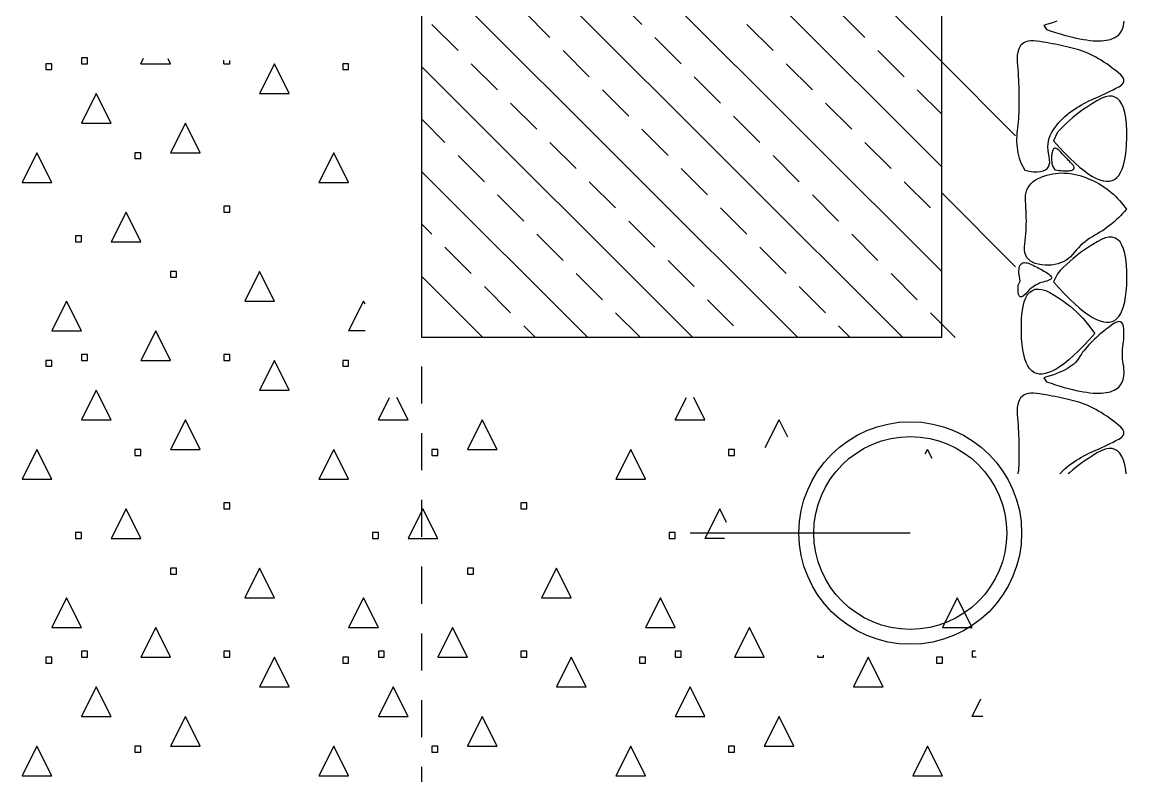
# Model space of a CAD drawing. Header units: metres. Extents: x -220 to 294, y -29 to 18.
# Drawn here: x 233.427 to 237.149, y 3.497 to 6.038 of the extents above; entities that cross this region are included whole.
import ezdxf

# ---------------------------------------------------------------- set-up
doc = ezdxf.new("R2010")
doc.units = ezdxf.units.M
doc.header["$MEASUREMENT"] = 0
doc.linetypes.add('DASHED4', pattern=[0.1875, 0.125, -0.0625])
for name, color, linetype in [('Cizgi', 7, 'Continuous'), ('Rota', 7, 'Continuous'), ('Tarama', 7, 'Continuous'), ('Yay', 7, 'Continuous'), ('Yerlestirilmis_Nesne', 7, 'Continuous')]:
    doc.layers.add(name, color=color, linetype=linetype)

msp = doc.modelspace()

# ---------------------------------------------------------------- linework, layer by layer
at = {"layer": 'Cizgi', "color": 73, "linetype": 'DASHED4', "lineweight": -3}
msp.add_line((234.7738, -7.3977), (234.7738, 8.8523), dxfattribs=at)
at = {"layer": 'Rota', "color": 7, "linetype": 'Continuous', "lineweight": -3}
for p, q in [((234.7738, 4.9742), (234.7738, 15.0424)), ((236.5238, 6.2242), (236.5238, 4.9742)), ((236.5238, 4.9742), (234.7738, 4.9742))]:
    msp.add_line(p, q, dxfattribs=at)
at = {"layer": 'Tarama', "color": 58, "linetype": 'Continuous', "lineweight": -3}
for p, q in [((236.5238, 5.9048), (234.7738, 7.6548)), ((236.5238, 5.5513), (234.7738, 7.3013)), ((236.5238, 5.1977), (234.7738, 6.9477)), ((236.3937, 4.9742), (234.7738, 6.5942)), ((236.0402, 4.9742), (234.7738, 6.2406)), ((235.5148, 6.03), (235.4264, 6.1184)), ((235.2054, 5.9858), (235.117, 6.0742)), ((236.2661, 5.9858), (236.1777, 6.0742)), ((234.896, 5.9416), (234.8076, 6.03)), ((235.9567, 5.9416), (235.8683, 6.03)), ((235.6473, 5.8974), (235.5589, 5.9858)), ((235.338, 5.8532), (235.2496, 5.9416)), ((236.3986, 5.8532), (236.3102, 5.9416)), ((235.6866, 4.9742), (234.7738, 5.8871)), ((235.0286, 5.809), (234.9402, 5.8974)), ((236.0893, 5.809), (236.0009, 5.8974)), ((236.7738, 5.6548), (236.5238, 5.9048)), ((235.7799, 5.7648), (235.6915, 5.8532)), ((235.4706, 5.7206), (235.3822, 5.809)), ((236.5238, 5.728), (236.4428, 5.809)), ((235.1612, 5.6765), (235.0728, 5.7648)), ((236.2219, 5.6765), (236.1335, 5.7648)), ((234.8518, 5.6323), (234.7738, 5.7103)), ((235.9125, 5.6323), (235.8241, 5.7206)), ((235.6031, 5.5881), (235.5148, 5.6765)), ((235.2938, 5.5439), (235.2054, 5.6323)), ((236.3544, 5.5439), (236.2661, 5.6323)), ((234.9844, 5.4997), (234.896, 5.5881)), ((236.0451, 5.4997), (235.9567, 5.5881)), ((235.3331, 4.9742), (234.7738, 5.5335)), ((235.7357, 5.4555), (235.6473, 5.5439)), ((235.4264, 5.4113), (235.338, 5.4997)), ((236.487, 5.4113), (236.3986, 5.4997)), ((235.117, 5.3671), (235.0286, 5.4555)), ((236.1777, 5.3671), (236.0893, 5.4555)), ((236.7738, 5.2129), (236.5238, 5.4629)), ((235.8683, 5.3229), (235.7799, 5.4113)), ((235.5589, 5.2787), (235.4706, 5.3671)), ((234.8076, 5.3229), (234.7738, 5.3567)), ((235.2496, 5.2345), (235.1612, 5.3229)), ((236.3102, 5.2345), (236.2219, 5.3229)), ((234.9402, 5.1903), (234.8518, 5.2787)), ((236.0009, 5.1903), (235.9125, 5.2787)), ((235.6915, 5.1461), (235.6031, 5.2345)), ((234.9795, 4.9742), (234.7738, 5.1799)), ((235.3822, 5.1019), (235.2938, 5.1903)), ((236.4428, 5.1019), (236.3544, 5.1903)), ((235.0728, 5.0577), (234.9844, 5.1461)), ((236.1335, 5.0577), (236.0451, 5.1461)), ((235.8241, 5.0135), (235.7357, 5.1019)), ((235.5099, 4.9742), (235.4264, 5.0577)), ((236.5238, 5.0209), (236.487, 5.0577)), ((235.1563, 4.9742), (235.117, 5.0135)), ((236.217, 4.9742), (236.1777, 5.0135)), ((236.5705, 4.9742), (236.5238, 5.0209))]:
    msp.add_line(p, q, dxfattribs=at)
at = {"layer": 'Tarama', "color": 36, "linetype": 'Continuous', "lineweight": -3}
for p, q in [((236.8781, 6.0292), (236.8693, 6.0256)), ((236.8902, 6.0328), (236.8781, 6.0292)), ((236.9017, 6.0366), (236.8902, 6.0328)), ((236.9125, 6.0406), (236.9017, 6.0366)), ((237.1378, 6.0265), (237.1388, 6.0332)), ((237.1388, 6.0332), (237.1394, 6.0403)), ((236.8693, 6.0256), (236.8775, 6.013)), ((236.8775, 6.013), (236.8933, 6.0076)), ((236.8933, 6.0076), (236.9086, 6.0026)), ((236.9086, 6.0026), (236.9235, 5.998)), ((236.9235, 5.998), (236.9378, 5.9939)), ((236.9378, 5.9939), (236.9517, 5.9901)), ((237.1167, 5.991), (237.1212, 5.9948)), ((237.1212, 5.9948), (237.1252, 5.9991)), ((237.1252, 5.9991), (237.1287, 6.0038)), ((237.1287, 6.0038), (237.1317, 6.0089)), ((237.1317, 6.0089), (237.1342, 6.0144)), ((237.1342, 6.0144), (237.1363, 6.0202)), ((237.1363, 6.0202), (237.1378, 6.0265)), ((236.7906, 5.9582), (236.7865, 5.9518)), ((236.7957, 5.9635), (236.7906, 5.9582)), ((236.8016, 5.9677), (236.7957, 5.9635)), ((236.8085, 5.9709), (236.8016, 5.9677)), ((236.8162, 5.9731), (236.8085, 5.9709)), ((236.8249, 5.9742), (236.8162, 5.9731)), ((236.8345, 5.9742), (236.8249, 5.9742)), ((236.8449, 5.9732), (236.8345, 5.9742)), ((236.8557, 5.9717), (236.8449, 5.9732)), ((236.8664, 5.9701), (236.8557, 5.9717)), ((236.8769, 5.9684), (236.8664, 5.9701)), ((236.8872, 5.9667), (236.8769, 5.9684)), ((236.8974, 5.9648), (236.8872, 5.9667)), ((236.9074, 5.9629), (236.8974, 5.9648)), ((236.9173, 5.961), (236.9074, 5.9629)), ((236.927, 5.9589), (236.9173, 5.961)), ((236.9366, 5.9568), (236.927, 5.9589)), ((236.946, 5.9546), (236.9366, 5.9568)), ((236.9552, 5.9523), (236.946, 5.9546)), ((236.9517, 5.9901), (236.965, 5.9867)), ((236.965, 5.9867), (236.9779, 5.9838)), ((236.9779, 5.9838), (236.9903, 5.9812)), ((236.9903, 5.9812), (237.0022, 5.979)), ((237.0022, 5.979), (237.0135, 5.9773)), ((237.0135, 5.9773), (237.0244, 5.9759)), ((237.0244, 5.9759), (237.0348, 5.975)), ((237.0348, 5.975), (237.0448, 5.9744)), ((237.0448, 5.9744), (237.0542, 5.9742)), ((237.0542, 5.9742), (237.0631, 5.9745)), ((237.0631, 5.9745), (237.0715, 5.9751)), ((237.0715, 5.9751), (237.0795, 5.9762)), ((237.0795, 5.9762), (237.0869, 5.9777)), ((237.0869, 5.9777), (237.0939, 5.9795)), ((237.0939, 5.9795), (237.1003, 5.9818)), ((237.1003, 5.9818), (237.1063, 5.9844)), ((237.1063, 5.9844), (237.1118, 5.9875)), ((237.1118, 5.9875), (237.1167, 5.991)), ((236.7795, 5.9264), (236.7789, 5.9158)), ((236.7809, 5.9359), (236.7795, 5.9264)), ((236.7832, 5.9444), (236.7809, 5.9359)), ((236.7865, 5.9518), (236.7832, 5.9444)), ((236.9643, 5.95), (236.9552, 5.9523)), ((236.9732, 5.9475), (236.9643, 5.95)), ((236.982, 5.945), (236.9732, 5.9475)), ((236.9906, 5.9425), (236.982, 5.945)), ((236.9993, 5.9396), (236.9906, 5.9425)), ((237.008, 5.9363), (236.9993, 5.9396)), ((237.0168, 5.9326), (237.008, 5.9363)), ((237.0257, 5.9286), (237.0168, 5.9326)), ((237.0347, 5.9242), (237.0257, 5.9286)), ((237.0437, 5.9194), (237.0347, 5.9242)), ((237.0529, 5.9143), (237.0437, 5.9194)), ((236.7789, 5.9158), (236.7793, 5.9042)), ((236.7793, 5.9042), (236.7803, 5.8918)), ((236.7803, 5.8918), (236.7813, 5.8795)), ((237.0621, 5.9088), (237.0529, 5.9143)), ((237.0714, 5.9029), (237.0621, 5.9088)), ((237.0807, 5.8966), (237.0714, 5.9029)), ((237.0902, 5.8899), (237.0807, 5.8966)), ((237.0997, 5.8829), (237.0902, 5.8899)), ((237.1093, 5.8755), (237.0997, 5.8829)), ((236.7813, 5.8795), (236.7822, 5.8674)), ((236.7822, 5.8674), (236.7829, 5.8553)), ((236.7829, 5.8553), (236.7836, 5.8435)), ((236.7836, 5.8435), (236.7841, 5.8317)), ((237.119, 5.8677), (237.1093, 5.8755)), ((237.1283, 5.8597), (237.119, 5.8677)), ((237.1348, 5.852), (237.1283, 5.8597)), ((237.1383, 5.8447), (237.1348, 5.852)), ((237.1387, 5.8379), (237.1383, 5.8447)), ((236.7841, 5.8317), (236.7846, 5.8201)), ((236.7846, 5.8201), (236.7849, 5.8086)), ((236.7849, 5.8086), (236.7851, 5.7973)), ((237.0927, 5.8044), (237.1022, 5.8093)), ((237.1022, 5.8093), (237.112, 5.8144)), ((237.112, 5.8144), (237.1219, 5.8197)), ((237.1219, 5.8197), (237.1305, 5.8254)), ((237.1305, 5.8254), (237.1361, 5.8314)), ((237.1361, 5.8314), (237.1387, 5.8379)), ((236.7851, 5.7973), (236.7853, 5.7861)), ((236.7853, 5.775), (236.7852, 5.7641)), ((236.7853, 5.7861), (236.7853, 5.775)), ((237.0126, 5.7676), (237.0211, 5.7719)), ((237.0211, 5.7719), (237.0297, 5.776)), ((237.0297, 5.776), (237.0383, 5.7799)), ((237.048, 5.7728), (237.0332, 5.7638)), ((237.0383, 5.7799), (237.047, 5.7836)), ((237.047, 5.7836), (237.0559, 5.7873)), ((237.0623, 5.7803), (237.048, 5.7728)), ((237.0559, 5.7873), (237.0648, 5.7912)), ((237.0756, 5.7853), (237.0623, 5.7803)), ((237.0648, 5.7912), (237.074, 5.7954)), ((237.074, 5.7954), (237.0832, 5.7998)), ((237.0877, 5.7877), (237.0756, 5.7853)), ((237.0832, 5.7998), (237.0927, 5.8044)), ((237.0987, 5.7876), (237.0877, 5.7877)), ((237.1086, 5.7849), (237.0987, 5.7876)), ((237.1175, 5.7796), (237.1086, 5.7849)), ((237.1252, 5.7718), (237.1175, 5.7796)), ((237.1318, 5.7615), (237.1252, 5.7718)), ((236.7843, 5.7322), (236.7838, 5.7218)), ((236.7847, 5.7427), (236.7843, 5.7322)), ((236.785, 5.7533), (236.7847, 5.7427)), ((236.7852, 5.7641), (236.785, 5.7533)), ((236.9469, 5.7254), (236.9546, 5.7316)), ((236.9546, 5.7316), (236.9626, 5.7374)), ((236.9626, 5.7374), (236.9708, 5.743)), ((236.9708, 5.743), (236.9791, 5.7483)), ((236.9791, 5.7483), (236.9873, 5.7535)), ((236.9921, 5.7358), (236.9794, 5.7261)), ((236.9873, 5.7535), (236.9957, 5.7584)), ((237.0053, 5.7453), (236.9921, 5.7358)), ((236.9957, 5.7584), (237.0041, 5.7631)), ((237.0041, 5.7631), (237.0126, 5.7676)), ((237.019, 5.7546), (237.0053, 5.7453)), ((237.0332, 5.7638), (237.019, 5.7546)), ((237.1373, 5.7485), (237.1318, 5.7615)), ((237.1417, 5.7331), (237.1373, 5.7485)), ((237.145, 5.7151), (237.1417, 5.7331)), ((236.7825, 5.7014), (236.7817, 5.6915)), ((236.7832, 5.7115), (236.7825, 5.7014)), ((236.7838, 5.7218), (236.7832, 5.7115)), ((236.9123, 5.6898), (236.9187, 5.6976)), ((236.9187, 5.6976), (236.9253, 5.705)), ((236.9253, 5.705), (236.9322, 5.7121)), ((236.9322, 5.7121), (236.9394, 5.7189)), ((236.9444, 5.6961), (236.9338, 5.6857)), ((236.9394, 5.7189), (236.9469, 5.7254)), ((236.9556, 5.7062), (236.9444, 5.6961)), ((236.9672, 5.7162), (236.9556, 5.7062)), ((236.9794, 5.7261), (236.9672, 5.7162)), ((237.1472, 5.6945), (237.145, 5.7151)), ((237.1482, 5.6714), (237.1472, 5.6945)), ((236.7786, 5.6624), (236.7778, 5.6529)), ((236.7797, 5.6719), (236.7786, 5.6624)), ((236.7807, 5.6816), (236.7797, 5.6719)), ((236.7817, 5.6915), (236.7807, 5.6816)), ((236.8907, 5.6557), (236.895, 5.6647)), ((236.895, 5.6647), (236.9003, 5.6734)), ((236.9003, 5.6734), (236.9061, 5.6817)), ((236.9141, 5.6646), (236.9012, 5.6379)), ((236.9061, 5.6817), (236.9123, 5.6898)), ((236.9237, 5.6752), (236.9141, 5.6646)), ((236.9338, 5.6857), (236.9237, 5.6752)), ((237.1483, 5.6475), (237.1482, 5.6714)), ((236.7778, 5.6529), (236.7774, 5.6434)), ((236.7774, 5.6434), (236.7774, 5.634)), ((236.7774, 5.634), (236.7779, 5.6247)), ((236.7779, 5.6247), (236.7787, 5.6154)), ((236.8828, 5.6167), (236.8833, 5.6269)), ((236.8833, 5.6269), (236.8848, 5.6368)), ((236.8848, 5.6368), (236.8873, 5.6464)), ((236.8873, 5.6464), (236.8907, 5.6557)), ((236.9012, 5.6379), (236.9203, 5.6166)), ((237.1463, 5.605), (237.1477, 5.6253)), ((237.1477, 5.6253), (237.1483, 5.6475)), ((236.7787, 5.6154), (236.78, 5.6061)), ((236.78, 5.6061), (236.7817, 5.5969)), ((236.7817, 5.5969), (236.7837, 5.5878)), ((236.7837, 5.5878), (236.7862, 5.5787)), ((236.8832, 5.6062), (236.8828, 5.6167)), ((236.8845, 5.5954), (236.8832, 5.6062)), ((236.8868, 5.5843), (236.8845, 5.5954)), ((236.8886, 5.5737), (236.8868, 5.5843)), ((236.895, 5.5829), (236.8949, 5.5792)), ((236.8953, 5.5867), (236.895, 5.5829)), ((236.8957, 5.5905), (236.8953, 5.5867)), ((236.8963, 5.5943), (236.8957, 5.5905)), ((236.897, 5.5982), (236.8963, 5.5943)), ((236.8979, 5.6021), (236.897, 5.5982)), ((236.8989, 5.6056), (236.8979, 5.6021)), ((236.9002, 5.6083), (236.8989, 5.6056)), ((236.9018, 5.6104), (236.9002, 5.6083)), ((236.9036, 5.6118), (236.9018, 5.6104)), ((236.9056, 5.6125), (236.9036, 5.6118)), ((236.9079, 5.6125), (236.9056, 5.6125)), ((236.9104, 5.6119), (236.9079, 5.6125)), ((236.9131, 5.6106), (236.9104, 5.6119)), ((236.9161, 5.6086), (236.9131, 5.6106)), ((236.9193, 5.6059), (236.9161, 5.6086)), ((236.9228, 5.6026), (236.9193, 5.6059)), ((236.9203, 5.6166), (236.9387, 5.597)), ((236.9264, 5.5989), (236.9228, 5.6026)), ((236.9299, 5.5952), (236.9264, 5.5989)), ((236.9333, 5.5917), (236.9299, 5.5952)), ((236.9367, 5.5882), (236.9333, 5.5917)), ((236.94, 5.5847), (236.9367, 5.5882)), ((236.9387, 5.597), (236.9562, 5.5792)), ((236.9432, 5.5814), (236.94, 5.5847)), ((237.1411, 5.5698), (237.1441, 5.5865)), ((237.1441, 5.5865), (237.1463, 5.605)), ((236.7862, 5.5787), (236.7892, 5.5696)), ((236.7892, 5.5696), (236.7925, 5.5606)), ((236.7925, 5.5606), (236.8051, 5.538)), ((236.8801, 5.5437), (236.8846, 5.5494)), ((236.8846, 5.5494), (236.8875, 5.5563)), ((236.8875, 5.5563), (236.8888, 5.5644)), ((236.8888, 5.5644), (236.8886, 5.5737)), ((236.8949, 5.5792), (236.8949, 5.5755)), ((236.8949, 5.5755), (236.8951, 5.5718)), ((236.8951, 5.5718), (236.8954, 5.5682)), ((236.8954, 5.5682), (236.8959, 5.5646)), ((236.8959, 5.5646), (236.8965, 5.5611)), ((236.8965, 5.5611), (236.8972, 5.5576)), ((236.8972, 5.5576), (236.8981, 5.5542)), ((236.8981, 5.5542), (236.8991, 5.5507)), ((236.8991, 5.5507), (236.9064, 5.5392)), ((236.9463, 5.5781), (236.9432, 5.5814)), ((236.9494, 5.5748), (236.9463, 5.5781)), ((236.9524, 5.5716), (236.9494, 5.5748)), ((236.9554, 5.5685), (236.9524, 5.5716)), ((236.9582, 5.5654), (236.9554, 5.5685)), ((236.9562, 5.5792), (236.973, 5.5633)), ((236.9611, 5.5625), (236.9582, 5.5654)), ((236.9638, 5.5595), (236.9611, 5.5625)), ((236.9662, 5.5567), (236.9638, 5.5595)), ((236.9681, 5.5541), (236.9662, 5.5567)), ((236.9696, 5.5517), (236.9681, 5.5541)), ((236.9706, 5.5494), (236.9696, 5.5517)), ((236.9711, 5.5473), (236.9706, 5.5494)), ((236.9706, 5.5437), (236.9711, 5.5454)), ((236.9711, 5.5454), (236.9711, 5.5473)), ((236.973, 5.5633), (236.9891, 5.5492)), ((236.9891, 5.5492), (237.0043, 5.5369)), ((237.1328, 5.5418), (237.1374, 5.5549)), ((237.1374, 5.5549), (237.1411, 5.5698)), ((236.8051, 5.538), (236.8206, 5.5351)), ((236.8206, 5.5351), (236.8344, 5.5335)), ((236.8344, 5.5335), (236.8467, 5.5332)), ((236.8413, 5.5055), (236.8502, 5.5104)), ((236.8467, 5.5332), (236.8574, 5.534)), ((236.8502, 5.5104), (236.8597, 5.5147)), ((236.8574, 5.534), (236.8665, 5.536)), ((236.8597, 5.5147), (236.8694, 5.5184)), ((236.8665, 5.536), (236.8741, 5.5393)), ((236.8694, 5.5184), (236.8791, 5.5216)), ((236.8741, 5.5393), (236.8801, 5.5437)), ((236.8791, 5.5216), (236.8889, 5.5242)), ((236.8889, 5.5242), (236.8988, 5.5263)), ((236.8988, 5.5263), (236.9087, 5.5278)), ((236.9064, 5.5392), (236.9141, 5.5383)), ((236.9087, 5.5278), (236.9187, 5.5288)), ((236.9141, 5.5383), (236.9212, 5.5375)), ((236.9187, 5.5288), (236.9287, 5.5292)), ((236.9212, 5.5375), (236.9279, 5.5369)), ((236.9279, 5.5369), (236.9341, 5.5365)), ((236.9287, 5.5292), (236.9388, 5.529)), ((236.9341, 5.5365), (236.9398, 5.5363)), ((236.9388, 5.529), (236.949, 5.5283)), ((236.9398, 5.5363), (236.945, 5.5362)), ((236.945, 5.5362), (236.9498, 5.5363)), ((236.949, 5.5283), (236.9592, 5.5271)), ((236.9498, 5.5363), (236.9541, 5.5366)), ((236.9541, 5.5366), (236.9579, 5.5371)), ((236.9579, 5.5371), (236.9612, 5.5378)), ((236.9592, 5.5271), (236.9695, 5.5252)), ((236.9612, 5.5378), (236.964, 5.5386)), ((236.964, 5.5386), (236.9664, 5.5396)), ((236.9664, 5.5396), (236.9683, 5.5408)), ((236.9683, 5.5408), (236.9697, 5.5422)), ((236.9695, 5.5252), (236.9798, 5.5229)), ((236.9697, 5.5422), (236.9706, 5.5437)), ((236.9798, 5.5229), (236.9901, 5.5201)), ((236.9901, 5.5201), (237.0002, 5.517)), ((237.0002, 5.517), (237.01, 5.5136)), ((237.0043, 5.5369), (237.0188, 5.5264)), ((237.01, 5.5136), (237.0196, 5.5099)), ((237.0188, 5.5264), (237.0326, 5.5177)), ((237.0196, 5.5099), (237.029, 5.5059)), ((237.0326, 5.5177), (237.0455, 5.5108)), ((237.0455, 5.5108), (237.0577, 5.5057)), ((237.1071, 5.5076), (237.1147, 5.5135)), ((237.1147, 5.5135), (237.1215, 5.5211)), ((237.1215, 5.5211), (237.1276, 5.5305)), ((237.1276, 5.5305), (237.1328, 5.5418)), ((236.8093, 5.4632), (236.8121, 5.4718)), ((236.8121, 5.4718), (236.8159, 5.4798)), ((236.8159, 5.4798), (236.8208, 5.4871)), ((236.8208, 5.4871), (236.8266, 5.4938)), ((236.8266, 5.4938), (236.8334, 5.5)), ((236.8334, 5.5), (236.8413, 5.5055)), ((237.029, 5.5059), (237.0382, 5.5017)), ((237.0382, 5.5017), (237.0471, 5.4971)), ((237.0471, 5.4971), (237.0559, 5.4923)), ((237.0559, 5.4923), (237.0644, 5.4872)), ((237.0577, 5.5057), (237.0691, 5.5025)), ((237.0644, 5.4872), (237.0726, 5.4818)), ((237.0691, 5.5025), (237.0798, 5.5011)), ((237.0726, 5.4818), (237.0807, 5.4761)), ((237.0798, 5.5011), (237.0897, 5.5014)), ((237.0807, 5.4761), (237.0885, 5.4701)), ((237.0897, 5.5014), (237.0988, 5.5036)), ((237.0988, 5.5036), (237.1071, 5.5076)), ((236.8067, 5.4442), (236.8075, 5.4541)), ((236.8069, 5.4338), (236.8067, 5.4442)), ((236.8079, 5.4229), (236.8069, 5.4338)), ((236.8075, 5.4541), (236.8093, 5.4632)), ((237.0885, 5.4701), (237.0961, 5.4638)), ((237.0961, 5.4638), (237.1034, 5.4573)), ((237.1034, 5.4573), (237.1106, 5.4504)), ((237.1106, 5.4504), (237.1175, 5.4433)), ((237.1175, 5.4433), (237.1242, 5.4359)), ((237.1242, 5.4359), (237.1307, 5.4282)), ((236.8087, 5.412), (236.8079, 5.4229)), ((236.8093, 5.401), (236.8087, 5.412)), ((236.8098, 5.39), (236.8093, 5.401)), ((237.1307, 5.4282), (237.1477, 5.4071)), ((237.1411, 5.3995), (237.1343, 5.3921)), ((237.1477, 5.4071), (237.1411, 5.3995)), ((236.81, 5.379), (236.8098, 5.39)), ((236.8099, 5.3569), (236.8101, 5.368)), ((236.8101, 5.368), (236.81, 5.379)), ((237.1057, 5.3644), (237.0981, 5.3581)), ((237.1131, 5.371), (237.1057, 5.3644)), ((237.1203, 5.3779), (237.1131, 5.371)), ((237.1274, 5.3849), (237.1203, 5.3779)), ((237.1343, 5.3921), (237.1274, 5.3849)), ((236.8074, 5.3126), (236.8083, 5.3237)), ((236.8083, 5.3237), (236.809, 5.3348)), ((236.809, 5.3348), (236.8096, 5.3459)), ((236.8096, 5.3459), (236.8099, 5.3569)), ((237.0497, 5.3241), (237.0411, 5.3191)), ((237.0581, 5.3292), (237.0497, 5.3241)), ((237.0664, 5.3346), (237.0581, 5.3292)), ((237.0746, 5.3401), (237.0664, 5.3346)), ((237.0826, 5.3459), (237.0746, 5.3401)), ((237.0904, 5.3519), (237.0826, 5.3459)), ((237.0981, 5.3581), (237.0904, 5.3519)), ((236.8039, 5.2794), (236.8049, 5.2903)), ((236.8049, 5.2903), (236.8063, 5.3015)), ((236.8063, 5.3015), (236.8074, 5.3126)), ((237.0002, 5.291), (236.9928, 5.2843)), ((237.0079, 5.2974), (237.0002, 5.291)), ((237.0159, 5.3034), (237.0079, 5.2974)), ((237.024, 5.309), (237.0159, 5.3034)), ((237.0337, 5.2885), (237.0195, 5.2793)), ((237.0324, 5.3142), (237.024, 5.309)), ((237.0411, 5.3191), (237.0324, 5.3142)), ((237.0484, 5.2975), (237.0337, 5.2885)), ((237.0628, 5.305), (237.0484, 5.2975)), ((237.076, 5.31), (237.0628, 5.305)), ((237.0882, 5.3124), (237.076, 5.31)), ((237.0992, 5.3123), (237.0882, 5.3124)), ((237.1091, 5.3096), (237.0992, 5.3123)), ((237.1179, 5.3043), (237.1091, 5.3096)), ((237.1256, 5.2965), (237.1179, 5.3043)), ((237.1323, 5.2862), (237.1256, 5.2965)), ((237.1378, 5.2733), (237.1323, 5.2862)), ((236.804, 5.2694), (236.8039, 5.2794)), ((236.8053, 5.2603), (236.804, 5.2694)), ((236.808, 5.2521), (236.8053, 5.2603)), ((236.8118, 5.2447), (236.808, 5.2521)), ((236.9653, 5.254), (236.9584, 5.2467)), ((236.9719, 5.262), (236.9653, 5.254)), ((236.9799, 5.2508), (236.9677, 5.241)), ((236.9786, 5.2698), (236.9719, 5.262)), ((236.9856, 5.2773), (236.9786, 5.2698)), ((236.9926, 5.2605), (236.9799, 5.2508)), ((236.9928, 5.2843), (236.9856, 5.2773)), ((237.0058, 5.27), (236.9926, 5.2605)), ((237.0195, 5.2793), (237.0058, 5.27)), ((237.1422, 5.2578), (237.1378, 5.2733)), ((237.1454, 5.2398), (237.1422, 5.2578)), ((236.7861, 5.2088), (236.7871, 5.213)), ((236.7871, 5.213), (236.7885, 5.2167)), ((236.7885, 5.2167), (236.7902, 5.2198)), ((236.7902, 5.2198), (236.7923, 5.2223)), ((236.7923, 5.2223), (236.7948, 5.2243)), ((236.7948, 5.2243), (236.7976, 5.2257)), ((236.7976, 5.2257), (236.8008, 5.2266)), ((236.8008, 5.2266), (236.8043, 5.2269)), ((236.8043, 5.2269), (236.8083, 5.2267)), ((236.8083, 5.2267), (236.8125, 5.2259)), ((236.8169, 5.2383), (236.8118, 5.2447)), ((236.8125, 5.2259), (236.8172, 5.2246)), ((236.8233, 5.2328), (236.8169, 5.2383)), ((236.8172, 5.2246), (236.8222, 5.2227)), ((236.8222, 5.2227), (236.8275, 5.2204)), ((236.8309, 5.2281), (236.8233, 5.2328)), ((236.8275, 5.2204), (236.8328, 5.2179)), ((236.8397, 5.2244), (236.8309, 5.2281)), ((236.8328, 5.2179), (236.8381, 5.2153)), ((236.8381, 5.2153), (236.8433, 5.2127)), ((236.8498, 5.2215), (236.8397, 5.2244)), ((236.8433, 5.2127), (236.8486, 5.21)), ((236.8611, 5.2196), (236.8498, 5.2215)), ((236.8731, 5.2185), (236.8611, 5.2196)), ((236.8845, 5.2183), (236.8731, 5.2185)), ((236.8955, 5.2189), (236.8845, 5.2183)), ((236.906, 5.2204), (236.8955, 5.2189)), ((236.916, 5.2227), (236.906, 5.2204)), ((236.9254, 5.2258), (236.916, 5.2227)), ((236.9343, 5.2104), (236.9242, 5.1999)), ((236.9344, 5.2298), (236.9254, 5.2258)), ((236.9449, 5.2208), (236.9343, 5.2104)), ((236.9429, 5.2346), (236.9344, 5.2298)), ((236.9509, 5.2402), (236.9429, 5.2346)), ((236.9561, 5.231), (236.9449, 5.2208)), ((236.9584, 5.2467), (236.9509, 5.2402)), ((236.9677, 5.241), (236.9561, 5.231)), ((237.1476, 5.2192), (237.1454, 5.2398)), ((237.1487, 5.1961), (237.1476, 5.2192)), ((236.7852, 5.1988), (236.7854, 5.2041)), ((236.7852, 5.1929), (236.7852, 5.1988)), ((236.7857, 5.1865), (236.7852, 5.1929)), ((236.7854, 5.2041), (236.7861, 5.2088)), ((236.7865, 5.1796), (236.7857, 5.1865)), ((236.7876, 5.1721), (236.7865, 5.1796)), ((236.8486, 5.21), (236.8538, 5.2072)), ((236.8538, 5.2072), (236.8589, 5.2044)), ((236.8589, 5.2044), (236.8641, 5.2015)), ((236.8641, 5.2015), (236.8692, 5.1985)), ((236.8692, 5.1985), (236.8743, 5.1954)), ((236.8743, 5.1954), (236.8794, 5.1923)), ((236.8794, 5.1923), (236.8844, 5.1891)), ((236.8844, 5.1891), (236.8886, 5.186)), ((236.8886, 5.186), (236.8918, 5.1831)), ((236.8918, 5.1831), (236.8939, 5.1803)), ((236.8949, 5.1751), (236.8938, 5.1728)), ((236.8939, 5.1803), (236.8949, 5.1776)), ((236.8949, 5.1776), (236.8949, 5.1751)), ((236.9146, 5.1893), (236.9017, 5.1627)), ((236.9242, 5.1999), (236.9146, 5.1893)), ((237.1488, 5.1722), (237.1487, 5.1961)), ((236.7824, 5.1368), (236.7825, 5.1436)), ((236.7826, 5.1308), (236.7824, 5.1368)), ((236.7825, 5.1436), (236.7828, 5.1512)), ((236.7828, 5.1512), (236.7892, 5.164)), ((236.7892, 5.164), (236.7876, 5.1721)), ((236.8235, 5.1382), (236.819, 5.1341)), ((236.8281, 5.142), (236.8235, 5.1382)), ((236.833, 5.1455), (236.8281, 5.142)), ((236.8304, 5.1335), (236.84, 5.137)), ((236.838, 5.1488), (236.833, 5.1455)), ((236.8433, 5.1519), (236.838, 5.1488)), ((236.84, 5.137), (236.8506, 5.138)), ((236.8487, 5.1547), (236.8433, 5.1519)), ((236.8544, 5.1572), (236.8487, 5.1547)), ((236.8506, 5.138), (236.8624, 5.1365)), ((236.8602, 5.1595), (236.8544, 5.1572)), ((236.8662, 5.1616), (236.8602, 5.1595)), ((236.8624, 5.1365), (236.8752, 5.1325)), ((236.8725, 5.1634), (236.8662, 5.1616)), ((236.8787, 5.165), (236.8725, 5.1634)), ((236.8841, 5.1667), (236.8787, 5.165)), ((236.8884, 5.1686), (236.8841, 5.1667)), ((236.8916, 5.1706), (236.8884, 5.1686)), ((236.8938, 5.1728), (236.8916, 5.1706)), ((236.9017, 5.1627), (236.9208, 5.1413)), ((236.9208, 5.1413), (236.9391, 5.1217)), ((237.1467, 5.1297), (237.1482, 5.15)), ((237.1482, 5.15), (237.1488, 5.1722)), ((236.7831, 5.1256), (236.7826, 5.1308)), ((236.7839, 5.1212), (236.7831, 5.1256)), ((236.7849, 5.1176), (236.7839, 5.1212)), ((236.7863, 5.1147), (236.7849, 5.1176)), ((236.7879, 5.1127), (236.7863, 5.1147)), ((236.7897, 5.1115), (236.7879, 5.1127)), ((236.7919, 5.1111), (236.7897, 5.1115)), ((236.7943, 5.1114), (236.7919, 5.1111)), ((236.7971, 5.1126), (236.7943, 5.1114)), ((236.8, 5.1146), (236.7971, 5.1126)), ((236.8033, 5.1173), (236.8, 5.1146)), ((236.8031, 5.0946), (236.8083, 5.1081)), ((236.8069, 5.1209), (236.8033, 5.1173)), ((236.8107, 5.1252), (236.8069, 5.1209)), ((236.8083, 5.1081), (236.8145, 5.1191)), ((236.8148, 5.1298), (236.8107, 5.1252)), ((236.8145, 5.1191), (236.8219, 5.1276)), ((236.819, 5.1341), (236.8148, 5.1298)), ((236.8219, 5.1276), (236.8304, 5.1335)), ((236.8752, 5.1325), (236.8892, 5.1259)), ((236.8892, 5.1259), (236.904, 5.1173)), ((236.904, 5.1173), (236.9182, 5.1083)), ((236.9182, 5.1083), (236.9319, 5.099)), ((236.9319, 5.099), (236.945, 5.0895)), ((236.9391, 5.1217), (236.9567, 5.104)), ((236.9567, 5.104), (236.9735, 5.088)), ((237.1416, 5.0945), (237.1445, 5.1112)), ((237.1445, 5.1112), (237.1467, 5.1297)), ((236.796, 5.0602), (236.799, 5.0787)), ((236.799, 5.0787), (236.8031, 5.0946)), ((236.945, 5.0895), (236.9575, 5.0797)), ((236.9575, 5.0797), (236.9694, 5.0697)), ((236.9694, 5.0697), (236.9807, 5.0594)), ((236.9735, 5.088), (236.9895, 5.0739)), ((236.9895, 5.0739), (237.0048, 5.0616)), ((237.0048, 5.0616), (237.0193, 5.0511)), ((237.128, 5.0553), (237.1333, 5.0665)), ((237.1333, 5.0665), (237.1378, 5.0796)), ((237.1378, 5.0796), (237.1416, 5.0945)), ((236.7933, 5.0157), (236.7941, 5.0392)), ((236.7941, 5.0392), (236.796, 5.0602)), ((236.9807, 5.0594), (236.9914, 5.0489)), ((236.9914, 5.0489), (237.0014, 5.0382)), ((237.0014, 5.0382), (237.0109, 5.0272)), ((237.0109, 5.0272), (237.0198, 5.016)), ((237.0193, 5.0511), (237.033, 5.0424)), ((237.033, 5.0424), (237.046, 5.0355)), ((237.046, 5.0355), (237.0582, 5.0304)), ((237.0582, 5.0304), (237.0696, 5.0272)), ((237.0696, 5.0272), (237.0803, 5.0258)), ((237.0803, 5.0258), (237.0901, 5.0262)), ((237.0901, 5.0262), (237.0993, 5.0283)), ((237.0993, 5.0283), (237.1076, 5.0323)), ((237.1148, 5.0268), (237.107, 5.0231)), ((237.1076, 5.0323), (237.1152, 5.0382)), ((237.1215, 5.0283), (237.1148, 5.0268)), ((237.1152, 5.0382), (237.122, 5.0458)), ((237.127, 5.0275), (237.1215, 5.0283)), ((237.122, 5.0458), (237.128, 5.0553)), ((237.1314, 5.0245), (237.127, 5.0275)), ((237.1347, 5.0193), (237.1314, 5.0245)), ((236.7934, 4.9924), (236.7933, 5.0157)), ((236.7942, 4.9709), (236.7934, 4.9924)), ((237.0198, 5.016), (237.0406, 4.988)), ((237.0406, 4.988), (237.0217, 4.9668)), ((237.0626, 4.989), (237.0546, 4.9822)), ((237.0709, 4.9959), (237.0626, 4.989)), ((237.0795, 5.0028), (237.0709, 4.9959)), ((237.0886, 5.0099), (237.0795, 5.0028)), ((237.098, 5.017), (237.0886, 5.0099)), ((237.107, 5.0231), (237.098, 5.017)), ((237.1368, 5.0118), (237.1347, 5.0193)), ((237.138, 5.0028), (237.1368, 5.0118)), ((237.1387, 4.994), (237.138, 5.0028)), ((237.139, 4.9854), (237.1387, 4.994)), ((236.7958, 4.9511), (236.7942, 4.9709)), ((236.7982, 4.9331), (236.7958, 4.9511)), ((237.0217, 4.9668), (237.0035, 4.9474)), ((237.0265, 4.9557), (237.0204, 4.9494)), ((237.033, 4.9622), (237.0265, 4.9557)), ((237.0398, 4.9688), (237.033, 4.9622)), ((237.047, 4.9754), (237.0398, 4.9688)), ((237.0546, 4.9822), (237.047, 4.9754)), ((237.1347, 4.9444), (237.1358, 4.9525)), ((237.1358, 4.9525), (237.1371, 4.9605)), ((237.1371, 4.9605), (237.1382, 4.9686)), ((237.1382, 4.9686), (237.1388, 4.9769)), ((237.1388, 4.9769), (237.139, 4.9854)), ((236.8013, 4.9169), (236.7982, 4.9331)), ((236.8051, 4.9025), (236.8013, 4.9169)), ((236.9694, 4.9139), (236.9535, 4.8998)), ((236.9861, 4.9297), (236.9694, 4.9139)), ((237.0035, 4.9474), (236.9861, 4.9297)), ((236.9916, 4.9127), (236.988, 4.9069)), ((236.9955, 4.9186), (236.9916, 4.9127)), ((236.9997, 4.9246), (236.9955, 4.9186)), ((237.0043, 4.9307), (236.9997, 4.9246)), ((237.0093, 4.9368), (237.0043, 4.9307)), ((237.0147, 4.943), (237.0093, 4.9368)), ((237.0204, 4.9494), (237.0147, 4.943)), ((237.1335, 4.9279), (237.1339, 4.9362)), ((237.1335, 4.9195), (237.1335, 4.9279)), ((237.1338, 4.9111), (237.1335, 4.9195)), ((237.1339, 4.9362), (237.1347, 4.9444)), ((236.8098, 4.8898), (236.8051, 4.9025)), ((236.8151, 4.879), (236.8098, 4.8898)), ((236.8212, 4.8699), (236.8151, 4.879)), ((236.9239, 4.877), (236.9102, 4.8683)), ((236.9383, 4.8875), (236.9239, 4.877)), ((236.9535, 4.8998), (236.9383, 4.8875)), ((236.9635, 4.8801), (236.9567, 4.8752)), ((236.9697, 4.8851), (236.9635, 4.8801)), ((236.9753, 4.8903), (236.9697, 4.8851)), ((236.9802, 4.8957), (236.9753, 4.8903)), ((236.9844, 4.9013), (236.9802, 4.8957)), ((236.988, 4.9069), (236.9844, 4.9013)), ((237.1344, 4.9025), (237.1338, 4.9111)), ((237.1353, 4.8939), (237.1344, 4.9025)), ((237.1366, 4.8852), (237.1353, 4.8939)), ((237.138, 4.8765), (237.1366, 4.8852)), ((237.139, 4.8682), (237.138, 4.8765)), ((236.8281, 4.8626), (236.8212, 4.8699)), ((236.8357, 4.8571), (236.8281, 4.8626)), ((236.8441, 4.8533), (236.8357, 4.8571)), ((236.8533, 4.8514), (236.8441, 4.8533)), ((236.8631, 4.8512), (236.8533, 4.8514)), ((236.8738, 4.8528), (236.8631, 4.8512)), ((236.8781, 4.8417), (236.8693, 4.8381)), ((236.8693, 4.8381), (236.8775, 4.8255)), ((236.8852, 4.8562), (236.8738, 4.8528)), ((236.8902, 4.8453), (236.8781, 4.8417)), ((236.8973, 4.8613), (236.8852, 4.8562)), ((236.9017, 4.8491), (236.8902, 4.8453)), ((236.9102, 4.8683), (236.8973, 4.8613)), ((236.9125, 4.8531), (236.9017, 4.8491)), ((236.9226, 4.8572), (236.9125, 4.8531)), ((236.9321, 4.8614), (236.9226, 4.8572)), ((236.941, 4.8659), (236.9321, 4.8614)), ((236.9491, 4.8704), (236.941, 4.8659)), ((236.9567, 4.8752), (236.9491, 4.8704)), ((237.1363, 4.8327), (237.1378, 4.839)), ((237.1378, 4.839), (237.1388, 4.8457)), ((237.1388, 4.8457), (237.1394, 4.8528)), ((237.1394, 4.8603), (237.139, 4.8682)), ((237.1394, 4.8528), (237.1394, 4.8603)), ((236.8775, 4.8255), (236.8933, 4.8201)), ((236.8933, 4.8201), (236.9086, 4.8151)), ((236.9086, 4.8151), (236.9235, 4.8105)), ((236.9235, 4.8105), (236.9378, 4.8064)), ((236.9378, 4.8064), (236.9517, 4.8026)), ((236.9517, 4.8026), (236.965, 4.7992)), ((237.1118, 4.8), (237.1167, 4.8035)), ((237.1167, 4.8035), (237.1212, 4.8073)), ((237.1212, 4.8073), (237.1252, 4.8116)), ((237.1252, 4.8116), (237.1287, 4.8163)), ((237.1287, 4.8163), (237.1317, 4.8214)), ((237.1317, 4.8214), (237.1342, 4.8269)), ((237.1342, 4.8269), (237.1363, 4.8327)), ((236.7865, 4.7643), (236.7832, 4.7569)), ((236.7906, 4.7707), (236.7865, 4.7643)), ((236.7957, 4.776), (236.7906, 4.7707)), ((236.8016, 4.7802), (236.7957, 4.776)), ((236.8085, 4.7834), (236.8016, 4.7802)), ((236.8162, 4.7856), (236.8085, 4.7834)), ((236.8249, 4.7867), (236.8162, 4.7856)), ((236.8345, 4.7867), (236.8249, 4.7867)), ((236.8449, 4.7857), (236.8345, 4.7867)), ((236.8557, 4.7842), (236.8449, 4.7857)), ((236.8664, 4.7826), (236.8557, 4.7842)), ((236.8769, 4.7809), (236.8664, 4.7826)), ((236.8872, 4.7792), (236.8769, 4.7809)), ((236.8974, 4.7773), (236.8872, 4.7792)), ((236.9074, 4.7754), (236.8974, 4.7773)), ((236.9173, 4.7735), (236.9074, 4.7754)), ((236.927, 4.7714), (236.9173, 4.7735)), ((236.9366, 4.7693), (236.927, 4.7714)), ((236.946, 4.7671), (236.9366, 4.7693)), ((236.9552, 4.7648), (236.946, 4.7671)), ((236.9643, 4.7625), (236.9552, 4.7648)), ((236.965, 4.7992), (236.9779, 4.7963)), ((236.9779, 4.7963), (236.9903, 4.7937)), ((236.9903, 4.7937), (237.0022, 4.7915)), ((237.0022, 4.7915), (237.0135, 4.7898)), ((237.0135, 4.7898), (237.0244, 4.7884)), ((237.0244, 4.7884), (237.0348, 4.7875)), ((237.0348, 4.7875), (237.0448, 4.7869)), ((237.0448, 4.7869), (237.0542, 4.7867)), ((237.0542, 4.7867), (237.0631, 4.787)), ((237.0631, 4.787), (237.0715, 4.7876)), ((237.0715, 4.7876), (237.0795, 4.7887)), ((237.0795, 4.7887), (237.0869, 4.7902)), ((237.0869, 4.7902), (237.0939, 4.792)), ((237.0939, 4.792), (237.1003, 4.7943)), ((237.1003, 4.7943), (237.1063, 4.7969)), ((237.1063, 4.7969), (237.1118, 4.8)), ((236.7795, 4.7389), (236.7789, 4.7283)), ((236.7789, 4.7283), (236.7793, 4.7167)), ((236.7809, 4.7484), (236.7795, 4.7389)), ((236.7832, 4.7569), (236.7809, 4.7484)), ((236.9732, 4.76), (236.9643, 4.7625)), ((236.982, 4.7575), (236.9732, 4.76)), ((236.9906, 4.755), (236.982, 4.7575)), ((236.9993, 4.7521), (236.9906, 4.755)), ((237.008, 4.7488), (236.9993, 4.7521)), ((237.0168, 4.7451), (237.008, 4.7488)), ((237.0257, 4.7411), (237.0168, 4.7451)), ((237.0347, 4.7367), (237.0257, 4.7411)), ((237.0437, 4.7319), (237.0347, 4.7367)), ((237.0529, 4.7268), (237.0437, 4.7319)), ((237.0621, 4.7213), (237.0529, 4.7268)), ((236.7793, 4.7167), (236.7803, 4.7043)), ((236.7803, 4.7043), (236.7813, 4.692)), ((236.7813, 4.692), (236.7822, 4.6799)), ((237.0714, 4.7154), (237.0621, 4.7213)), ((237.0807, 4.7091), (237.0714, 4.7154)), ((237.0902, 4.7024), (237.0807, 4.7091)), ((237.0997, 4.6954), (237.0902, 4.7024)), ((237.1093, 4.688), (237.0997, 4.6954)), ((236.7822, 4.6799), (236.7829, 4.6678)), ((236.7829, 4.6678), (236.7836, 4.656)), ((236.7836, 4.656), (236.7841, 4.6442)), ((237.119, 4.6802), (237.1093, 4.688)), ((237.1283, 4.6722), (237.119, 4.6802)), ((237.1348, 4.6645), (237.1283, 4.6722)), ((237.1383, 4.6572), (237.1348, 4.6645)), ((237.1387, 4.6504), (237.1383, 4.6572)), ((236.7841, 4.6442), (236.7846, 4.6326)), ((236.7846, 4.6326), (236.7849, 4.6211)), ((236.7849, 4.6211), (236.7851, 4.6098)), ((237.0832, 4.6123), (237.0927, 4.6169)), ((237.0927, 4.6169), (237.1022, 4.6218)), ((237.1022, 4.6218), (237.112, 4.6269)), ((237.112, 4.6269), (237.1219, 4.6322)), ((237.1219, 4.6322), (237.1305, 4.6379)), ((237.1305, 4.6379), (237.1361, 4.6439)), ((237.1361, 4.6439), (237.1387, 4.6504)), ((236.7851, 4.6098), (236.7853, 4.5986)), ((236.7853, 4.5875), (236.7852, 4.5766)), ((236.7853, 4.5986), (236.7853, 4.5875)), ((237.0041, 4.5756), (237.0126, 4.5801)), ((237.0126, 4.5801), (237.0211, 4.5844)), ((237.0211, 4.5844), (237.0297, 4.5885)), ((237.0297, 4.5885), (237.0383, 4.5924)), ((237.048, 4.5853), (237.0332, 4.5763)), ((237.0383, 4.5924), (237.047, 4.5961)), ((237.047, 4.5961), (237.0559, 4.5998)), ((237.0623, 4.5928), (237.048, 4.5853)), ((237.0559, 4.5998), (237.0648, 4.6037)), ((237.0756, 4.5978), (237.0623, 4.5928)), ((237.0648, 4.6037), (237.074, 4.6079)), ((237.074, 4.6079), (237.0832, 4.6123)), ((237.0877, 4.6002), (237.0756, 4.5978)), ((237.0987, 4.6001), (237.0877, 4.6002)), ((237.1086, 4.5974), (237.0987, 4.6001)), ((237.1175, 4.5921), (237.1086, 4.5974)), ((237.1252, 4.5843), (237.1175, 4.5921)), ((237.1318, 4.574), (237.1252, 4.5843)), ((236.7843, 4.5447), (236.7838, 4.5343)), ((236.7847, 4.5552), (236.7843, 4.5447)), ((236.785, 4.5658), (236.7847, 4.5552)), ((236.7852, 4.5766), (236.785, 4.5658)), ((236.9469, 4.5379), (236.9546, 4.5441)), ((236.9546, 4.5441), (236.9626, 4.5499)), ((236.9626, 4.5499), (236.9708, 4.5555)), ((236.9708, 4.5555), (236.9791, 4.5608)), ((236.9791, 4.5608), (236.9873, 4.566)), ((236.9921, 4.5483), (236.9794, 4.5386)), ((236.9873, 4.566), (236.9957, 4.5709)), ((237.0053, 4.5578), (236.9921, 4.5483)), ((236.9957, 4.5709), (237.0041, 4.5756)), ((237.019, 4.5671), (237.0053, 4.5578)), ((237.0332, 4.5763), (237.019, 4.5671)), ((237.1373, 4.561), (237.1318, 4.574)), ((237.1417, 4.5456), (237.1373, 4.561)), ((237.145, 4.5276), (237.1417, 4.5456)), ((236.7825, 4.5146), (236.7832, 4.524)), ((236.7838, 4.5343), (236.7832, 4.524)), ((236.9227, 4.5146), (236.9253, 4.5175)), ((236.9253, 4.5175), (236.9322, 4.5246)), ((236.9322, 4.5246), (236.9394, 4.5314)), ((236.9394, 4.5314), (236.9469, 4.5379)), ((236.9556, 4.5187), (236.9511, 4.5146)), ((236.9672, 4.5287), (236.9556, 4.5187)), ((236.9794, 4.5386), (236.9672, 4.5287)), ((237.1463, 4.5146), (237.145, 4.5276))]:
    msp.add_line(p, q, dxfattribs=at)
at = {"layer": 'Tarama', "color": 251, "linetype": 'Continuous', "lineweight": -3}
for p, q in [((233.6473, 5.9174), (233.6273, 5.9174)), ((233.6273, 5.9174), (233.6273, 5.8974)), ((233.6473, 5.8974), (233.6473, 5.9174)), ((233.5273, 5.8974), (233.5073, 5.8974)), ((233.5073, 5.8974), (233.5073, 5.8774)), ((233.5273, 5.8774), (233.5273, 5.8974)), ((233.6273, 5.8974), (233.6473, 5.8974)), ((233.8273, 5.8974), (233.8363, 5.9155)), ((233.8273, 5.8974), (233.9273, 5.8974)), ((233.9273, 5.8974), (233.9192, 5.9135)), ((234.1073, 5.8974), (234.1073, 5.9089)), ((234.1073, 5.8974), (234.1273, 5.8974)), ((234.1273, 5.8974), (234.1273, 5.9084)), ((234.2773, 5.8974), (234.2273, 5.7974)), ((234.3273, 5.7974), (234.2773, 5.8974)), ((234.5273, 5.8974), (234.5073, 5.8974)), ((234.5073, 5.8974), (234.5073, 5.8774)), ((234.5273, 5.8774), (234.5273, 5.8974)), ((233.5073, 5.8774), (233.5273, 5.8774)), ((234.5073, 5.8774), (234.5273, 5.8774)), ((233.6773, 5.7974), (233.6273, 5.6974)), ((233.7273, 5.6974), (233.6773, 5.7974)), ((234.2273, 5.7974), (234.3273, 5.7974)), ((233.6273, 5.6974), (233.7273, 5.6974)), ((233.9773, 5.6974), (233.9273, 5.5974)), ((234.0273, 5.5974), (233.9773, 5.6974)), ((233.4773, 5.5974), (233.4273, 5.4974)), ((233.5273, 5.4974), (233.4773, 5.5974)), ((233.8273, 5.5974), (233.8073, 5.5974)), ((233.8073, 5.5974), (233.8073, 5.5774)), ((233.8273, 5.5774), (233.8273, 5.5974)), ((233.9273, 5.5974), (234.0273, 5.5974)), ((234.4773, 5.5974), (234.4273, 5.4974)), ((234.5273, 5.4974), (234.4773, 5.5974)), ((233.8073, 5.5774), (233.8273, 5.5774)), ((233.4273, 5.4974), (233.5273, 5.4974)), ((234.4273, 5.4974), (234.5273, 5.4974)), ((233.7773, 5.3974), (233.7273, 5.2974)), ((233.8273, 5.2974), (233.7773, 5.3974)), ((234.1273, 5.4174), (234.1073, 5.4174)), ((234.1073, 5.4174), (234.1073, 5.3974)), ((234.1073, 5.3974), (234.1273, 5.3974)), ((234.1273, 5.3974), (234.1273, 5.4174)), ((233.6273, 5.3174), (233.6073, 5.3174)), ((233.6073, 5.3174), (233.6073, 5.2974)), ((233.6073, 5.2974), (233.6273, 5.2974)), ((233.6273, 5.2974), (233.6273, 5.3174)), ((233.7273, 5.2974), (233.8273, 5.2974)), ((233.9473, 5.1974), (233.9273, 5.1974)), ((233.9273, 5.1974), (233.9273, 5.1774)), ((233.9273, 5.1774), (233.9473, 5.1774)), ((233.9473, 5.1774), (233.9473, 5.1974)), ((234.2273, 5.1974), (234.1773, 5.0974)), ((234.2773, 5.0974), (234.2273, 5.1974)), ((233.5773, 5.0974), (233.5273, 4.9974)), ((233.6273, 4.9974), (233.5773, 5.0974)), ((234.1773, 5.0974), (234.2773, 5.0974)), ((234.5773, 5.0974), (234.5273, 4.9974)), ((234.5824, 5.0872), (234.5773, 5.0974)), ((233.5273, 4.9974), (233.6273, 4.9974)), ((233.8773, 4.9974), (233.8273, 4.8974)), ((233.9273, 4.8974), (233.8773, 4.9974)), ((234.5824, 4.9974), (234.5273, 4.9974)), ((233.6473, 4.9174), (233.6273, 4.9174)), ((233.6273, 4.9174), (233.6273, 4.8974)), ((233.6473, 4.8974), (233.6473, 4.9174)), ((234.1273, 4.9174), (234.1073, 4.9174)), ((234.1073, 4.9174), (234.1073, 4.8974)), ((234.1273, 4.8974), (234.1273, 4.9174)), ((233.5273, 4.8974), (233.5073, 4.8974)), ((233.5073, 4.8974), (233.5073, 4.8774)), ((233.5073, 4.8774), (233.5273, 4.8774)), ((233.5273, 4.8774), (233.5273, 4.8974)), ((233.6273, 4.8974), (233.6473, 4.8974)), ((233.8273, 4.8974), (233.9273, 4.8974)), ((234.1073, 4.8974), (234.1273, 4.8974)), ((234.2773, 4.8974), (234.2273, 4.7974)), ((234.3273, 4.7974), (234.2773, 4.8974)), ((234.5273, 4.8974), (234.5073, 4.8974)), ((234.5073, 4.8974), (234.5073, 4.8774)), ((234.5073, 4.8774), (234.5273, 4.8774)), ((234.5273, 4.8774), (234.5273, 4.8974)), ((233.6773, 4.7974), (233.6273, 4.6974)), ((233.7273, 4.6974), (233.6773, 4.7974)), ((234.2273, 4.7974), (234.3273, 4.7974)), ((234.6273, 4.6974), (234.6648, 4.7724)), ((234.7273, 4.6974), (234.6898, 4.7724)), ((235.6273, 4.6974), (235.6648, 4.7724)), ((235.7273, 4.6974), (235.6898, 4.7724)), ((233.6273, 4.6974), (233.7273, 4.6974)), ((233.9773, 4.6974), (233.9273, 4.5974)), ((234.0273, 4.5974), (233.9773, 4.6974)), ((234.6273, 4.6974), (234.7273, 4.6974)), ((234.9773, 4.6974), (234.9273, 4.5974)), ((235.0273, 4.5974), (234.9773, 4.6974)), ((235.6273, 4.6974), (235.7273, 4.6974)), ((235.9303, 4.6034), (235.9773, 4.6974)), ((236.0067, 4.6385), (235.9773, 4.6974)), ((233.4773, 4.5974), (233.4273, 4.4974)), ((233.5273, 4.4974), (233.4773, 4.5974)), ((233.8273, 4.5974), (233.8073, 4.5974)), ((233.8073, 4.5974), (233.8073, 4.5774)), ((233.8273, 4.5774), (233.8273, 4.5974)), ((233.9273, 4.5974), (234.0273, 4.5974)), ((234.4773, 4.5974), (234.4273, 4.4974)), ((234.5273, 4.4974), (234.4773, 4.5974)), ((234.8273, 4.5974), (234.8073, 4.5974)), ((234.8073, 4.5974), (234.8073, 4.5774)), ((234.8273, 4.5774), (234.8273, 4.5974)), ((234.9273, 4.5974), (235.0273, 4.5974)), ((235.4773, 4.5974), (235.4273, 4.4974)), ((235.5273, 4.4974), (235.4773, 4.5974)), ((235.8273, 4.5974), (235.8073, 4.5974)), ((235.8073, 4.5974), (235.8073, 4.5774)), ((235.8273, 4.5774), (235.8273, 4.5974)), ((236.4696, 4.582), (236.4773, 4.5974)), ((236.4929, 4.5662), (236.4773, 4.5974)), ((233.8073, 4.5774), (233.8273, 4.5774)), ((234.8073, 4.5774), (234.8273, 4.5774)), ((235.8073, 4.5774), (235.8273, 4.5774)), ((233.4273, 4.4974), (233.5273, 4.4974)), ((234.4273, 4.4974), (234.5273, 4.4974)), ((235.4273, 4.4974), (235.5273, 4.4974)), ((233.7773, 4.3974), (233.7273, 4.2974)), ((233.8273, 4.2974), (233.7773, 4.3974)), ((234.1273, 4.4174), (234.1073, 4.4174)), ((234.1073, 4.4174), (234.1073, 4.3974)), ((234.1073, 4.3974), (234.1273, 4.3974)), ((234.1273, 4.3974), (234.1273, 4.4174)), ((234.7773, 4.3974), (234.7273, 4.2974)), ((234.8273, 4.2974), (234.7773, 4.3974)), ((235.1273, 4.4174), (235.1073, 4.4174)), ((235.1073, 4.4174), (235.1073, 4.3974)), ((235.1073, 4.3974), (235.1273, 4.3974)), ((235.1273, 4.3974), (235.1273, 4.4174)), ((235.7773, 4.3974), (235.7273, 4.2974)), ((235.8006, 4.3508), (235.7773, 4.3974)), ((233.6273, 4.3174), (233.6073, 4.3174)), ((233.6073, 4.3174), (233.6073, 4.2974)), ((233.6273, 4.2974), (233.6273, 4.3174)), ((234.6273, 4.3174), (234.6073, 4.3174)), ((234.6073, 4.3174), (234.6073, 4.2974)), ((234.6273, 4.2974), (234.6273, 4.3174)), ((235.6273, 4.3174), (235.6073, 4.3174)), ((235.6073, 4.3174), (235.6073, 4.2974)), ((235.6273, 4.2974), (235.6273, 4.3174)), ((233.6073, 4.2974), (233.6273, 4.2974)), ((233.7273, 4.2974), (233.8273, 4.2974)), ((234.6073, 4.2974), (234.6273, 4.2974)), ((234.7273, 4.2974), (234.8273, 4.2974)), ((235.6073, 4.2974), (235.6273, 4.2974)), ((235.7932, 4.2974), (235.7273, 4.2974)), ((233.9473, 4.1974), (233.9273, 4.1974)), ((233.9273, 4.1974), (233.9273, 4.1774)), ((233.9273, 4.1774), (233.9473, 4.1774)), ((233.9473, 4.1774), (233.9473, 4.1974)), ((234.2273, 4.1974), (234.1773, 4.0974)), ((234.2773, 4.0974), (234.2273, 4.1974)), ((234.9473, 4.1974), (234.9273, 4.1974)), ((234.9273, 4.1974), (234.9273, 4.1774)), ((234.9273, 4.1774), (234.9473, 4.1774)), ((234.9473, 4.1774), (234.9473, 4.1974)), ((235.2273, 4.1974), (235.1773, 4.0974)), ((235.2773, 4.0974), (235.2273, 4.1974)), ((233.5773, 4.0974), (233.5273, 3.9974)), ((233.6273, 3.9974), (233.5773, 4.0974)), ((234.1773, 4.0974), (234.2773, 4.0974)), ((234.5773, 4.0974), (234.5273, 3.9974)), ((234.6273, 3.9974), (234.5773, 4.0974)), ((235.1773, 4.0974), (235.2773, 4.0974)), ((235.5773, 4.0974), (235.5273, 3.9974)), ((235.6273, 3.9974), (235.5773, 4.0974)), ((236.5773, 4.0974), (236.5273, 3.9974)), ((236.6273, 3.9974), (236.5773, 4.0974)), ((233.5273, 3.9974), (233.6273, 3.9974)), ((233.8773, 3.9974), (233.8273, 3.8974)), ((233.9273, 3.8974), (233.8773, 3.9974)), ((234.5273, 3.9974), (234.6273, 3.9974)), ((234.8773, 3.9974), (234.8273, 3.8974)), ((234.9273, 3.8974), (234.8773, 3.9974)), ((235.5273, 3.9974), (235.6273, 3.9974)), ((235.8773, 3.9974), (235.8273, 3.8974)), ((235.9273, 3.8974), (235.8773, 3.9974)), ((236.5273, 3.9974), (236.6273, 3.9974)), ((233.6473, 3.9174), (233.6273, 3.9174)), ((233.6273, 3.9174), (233.6273, 3.8974)), ((233.6473, 3.8974), (233.6473, 3.9174)), ((234.1273, 3.9174), (234.1073, 3.9174)), ((234.1073, 3.9174), (234.1073, 3.8974)), ((234.1273, 3.8974), (234.1273, 3.9174)), ((234.6473, 3.9174), (234.6273, 3.9174)), ((234.6273, 3.9174), (234.6273, 3.8974)), ((234.6473, 3.8974), (234.6473, 3.9174)), ((235.1273, 3.9174), (235.1073, 3.9174)), ((235.1073, 3.9174), (235.1073, 3.8974)), ((235.1273, 3.8974), (235.1273, 3.9174)), ((235.6473, 3.9174), (235.6273, 3.9174)), ((235.6273, 3.9174), (235.6273, 3.8974)), ((235.6473, 3.8974), (235.6473, 3.9174)), ((236.6387, 3.9174), (236.6273, 3.9174)), ((236.6273, 3.9174), (236.6273, 3.8974)), ((233.5273, 3.8974), (233.5073, 3.8974)), ((233.5073, 3.8974), (233.5073, 3.8774)), ((233.5073, 3.8774), (233.5273, 3.8774)), ((233.5273, 3.8774), (233.5273, 3.8974)), ((233.6273, 3.8974), (233.6473, 3.8974)), ((233.8273, 3.8974), (233.9273, 3.8974)), ((234.1073, 3.8974), (234.1273, 3.8974)), ((234.2773, 3.8974), (234.2273, 3.7974)), ((234.3273, 3.7974), (234.2773, 3.8974)), ((234.5273, 3.8974), (234.5073, 3.8974)), ((234.5073, 3.8974), (234.5073, 3.8774)), ((234.5073, 3.8774), (234.5273, 3.8774)), ((234.5273, 3.8774), (234.5273, 3.8974)), ((234.6273, 3.8974), (234.6473, 3.8974)), ((234.8273, 3.8974), (234.9273, 3.8974)), ((235.1073, 3.8974), (235.1273, 3.8974)), ((235.2773, 3.8974), (235.2273, 3.7974)), ((235.3273, 3.7974), (235.2773, 3.8974)), ((235.5273, 3.8974), (235.5073, 3.8974)), ((235.5073, 3.8974), (235.5073, 3.8774)), ((235.5073, 3.8774), (235.5273, 3.8774)), ((235.5273, 3.8774), (235.5273, 3.8974)), ((235.6273, 3.8974), (235.6473, 3.8974)), ((235.8273, 3.8974), (235.9273, 3.8974)), ((236.1073, 3.8974), (236.1073, 3.9031)), ((236.1073, 3.8974), (236.1273, 3.8974)), ((236.1273, 3.8974), (236.1273, 3.9043)), ((236.2773, 3.8974), (236.2273, 3.7974)), ((236.3273, 3.7974), (236.2773, 3.8974)), ((236.5273, 3.8974), (236.5073, 3.8974)), ((236.5073, 3.8974), (236.5073, 3.8774)), ((236.5073, 3.8774), (236.5273, 3.8774)), ((236.5273, 3.8774), (236.5273, 3.8974)), ((236.641, 3.8974), (236.6273, 3.8974)), ((233.6773, 3.7974), (233.6273, 3.6974)), ((233.7273, 3.6974), (233.6773, 3.7974)), ((234.2273, 3.7974), (234.3273, 3.7974)), ((234.6773, 3.7974), (234.6273, 3.6974)), ((234.7273, 3.6974), (234.6773, 3.7974)), ((235.2273, 3.7974), (235.3273, 3.7974)), ((235.6773, 3.7974), (235.6273, 3.6974)), ((235.7273, 3.6974), (235.6773, 3.7974)), ((236.2273, 3.7974), (236.3273, 3.7974)), ((236.6273, 3.6974), (236.6569, 3.7567)), ((233.6273, 3.6974), (233.7273, 3.6974)), ((233.9773, 3.6974), (233.9273, 3.5974)), ((234.0273, 3.5974), (233.9773, 3.6974)), ((234.6273, 3.6974), (234.7273, 3.6974)), ((234.9773, 3.6974), (234.9273, 3.5974)), ((235.0273, 3.5974), (234.9773, 3.6974)), ((235.6273, 3.6974), (235.7273, 3.6974)), ((235.9773, 3.6974), (235.9273, 3.5974)), ((236.0273, 3.5974), (235.9773, 3.6974)), ((236.6636, 3.6974), (236.6273, 3.6974)), ((233.4773, 3.5974), (233.4273, 3.4974)), ((233.5273, 3.4974), (233.4773, 3.5974)), ((233.8273, 3.5974), (233.8073, 3.5974)), ((233.8073, 3.5974), (233.8073, 3.5774)), ((233.8073, 3.5774), (233.8273, 3.5774)), ((233.8273, 3.5774), (233.8273, 3.5974)), ((233.9273, 3.5974), (234.0273, 3.5974)), ((234.4773, 3.5974), (234.4273, 3.4974)), ((234.5273, 3.4974), (234.4773, 3.5974)), ((234.8273, 3.5974), (234.8073, 3.5974)), ((234.8073, 3.5974), (234.8073, 3.5774)), ((234.8073, 3.5774), (234.8273, 3.5774)), ((234.8273, 3.5774), (234.8273, 3.5974)), ((234.9273, 3.5974), (235.0273, 3.5974)), ((235.4773, 3.5974), (235.4273, 3.4974)), ((235.5273, 3.4974), (235.4773, 3.5974)), ((235.8273, 3.5974), (235.8073, 3.5974)), ((235.8073, 3.5974), (235.8073, 3.5774)), ((235.8073, 3.5774), (235.8273, 3.5774)), ((235.8273, 3.5774), (235.8273, 3.5974)), ((235.9273, 3.5974), (236.0273, 3.5974)), ((236.4773, 3.5974), (236.4273, 3.4974)), ((236.5273, 3.4974), (236.4773, 3.5974)), ((233.4273, 3.4974), (233.5273, 3.4974)), ((234.4273, 3.4974), (234.5273, 3.4974)), ((235.4273, 3.4974), (235.5273, 3.4974)), ((236.4273, 3.4974), (236.5273, 3.4974))]:
    msp.add_line(p, q, dxfattribs=at)
at = {"layer": 'Yay', "color": 98, "linetype": 'Continuous', "lineweight": -3}
for radius in [0.375, 0.325]:
    msp.add_circle((236.4192, 4.3156), radius, dxfattribs=at)
at = {"layer": 'Yerlestirilmis_Nesne', "color": 28, "linetype": 'Continuous', "lineweight": -3}
msp.add_line((236.4192, 4.3156), (235.678, 4.3156), dxfattribs=at)

doc.saveas('drawing.dxf')
